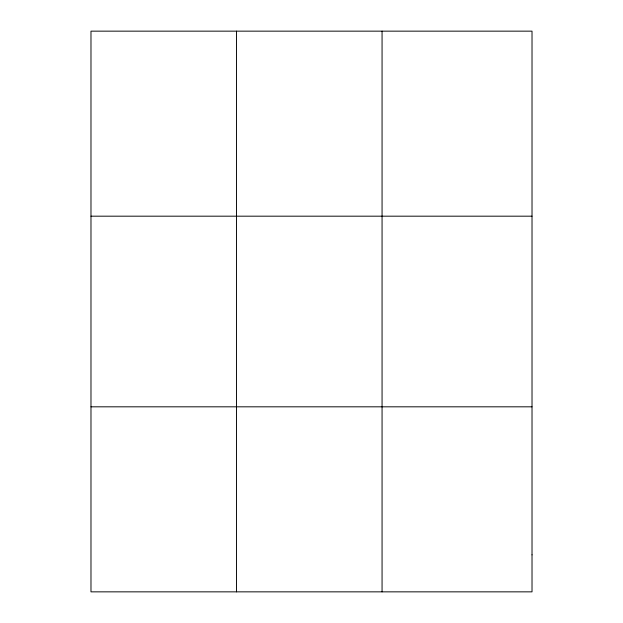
<?xml version="1.0" encoding="UTF-8"?>
<svg xmlns="http://www.w3.org/2000/svg" width="623" height="623" viewBox="0 0 623 623"><rect width="100%" height="100%" fill="white"/><g stroke="black" fill="none" stroke-linecap="round" stroke-linejoin="round"><path stroke-width="0.93" d="M236.522 31.15L236.522 591.85M382.063 31.15L382.063 591.85M90.981 216.181L532.019 216.181M90.981 406.819L532.019 406.819M532.019 554.844L532.019 591.85L90.981 591.85L90.981 31.15L532.019 31.15L532.019 554.844"/></g></svg>
